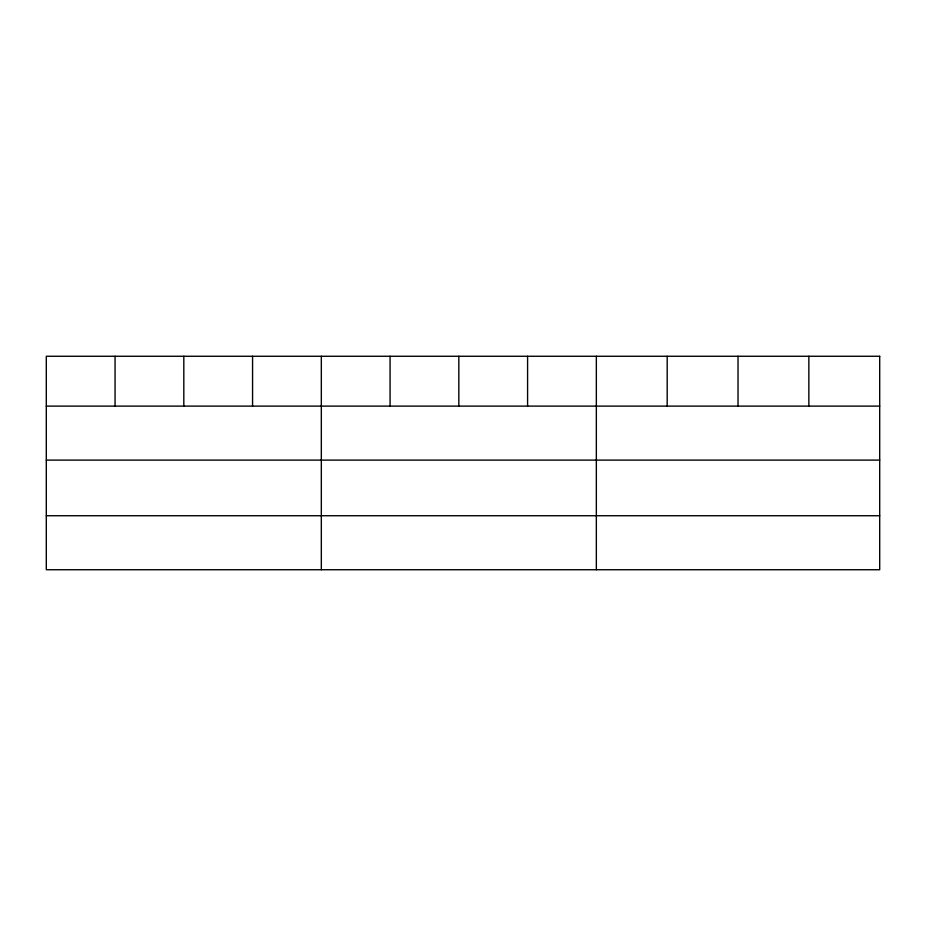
<?xml version="1.0" encoding="UTF-8"?>
<svg xmlns="http://www.w3.org/2000/svg" width="926" height="926" viewBox="0 0 926 926"><rect width="100%" height="100%" fill="white"/><g stroke="black" fill="none" stroke-linecap="round" stroke-linejoin="round"><path stroke-width="1.39" d="M46.3 406.109L879.7 406.109M46.3 460.106L879.7 460.106M46.3 515.736L879.7 515.736M808.861 356.267L808.861 406.109M738.022 356.267L738.022 406.109M667.183 356.267L667.183 406.109M596.344 356.267L596.344 569.733M527.588 356.267L527.588 406.109M458.833 356.267L458.833 406.109M390.077 356.267L390.077 406.109M321.322 356.267L321.322 569.733M252.566 356.267L252.566 406.109M183.811 356.267L183.811 406.109M115.056 356.267L115.056 406.109M879.7 356.267L46.3 356.267L46.3 569.733L879.7 569.733L879.7 356.267"/></g></svg>
